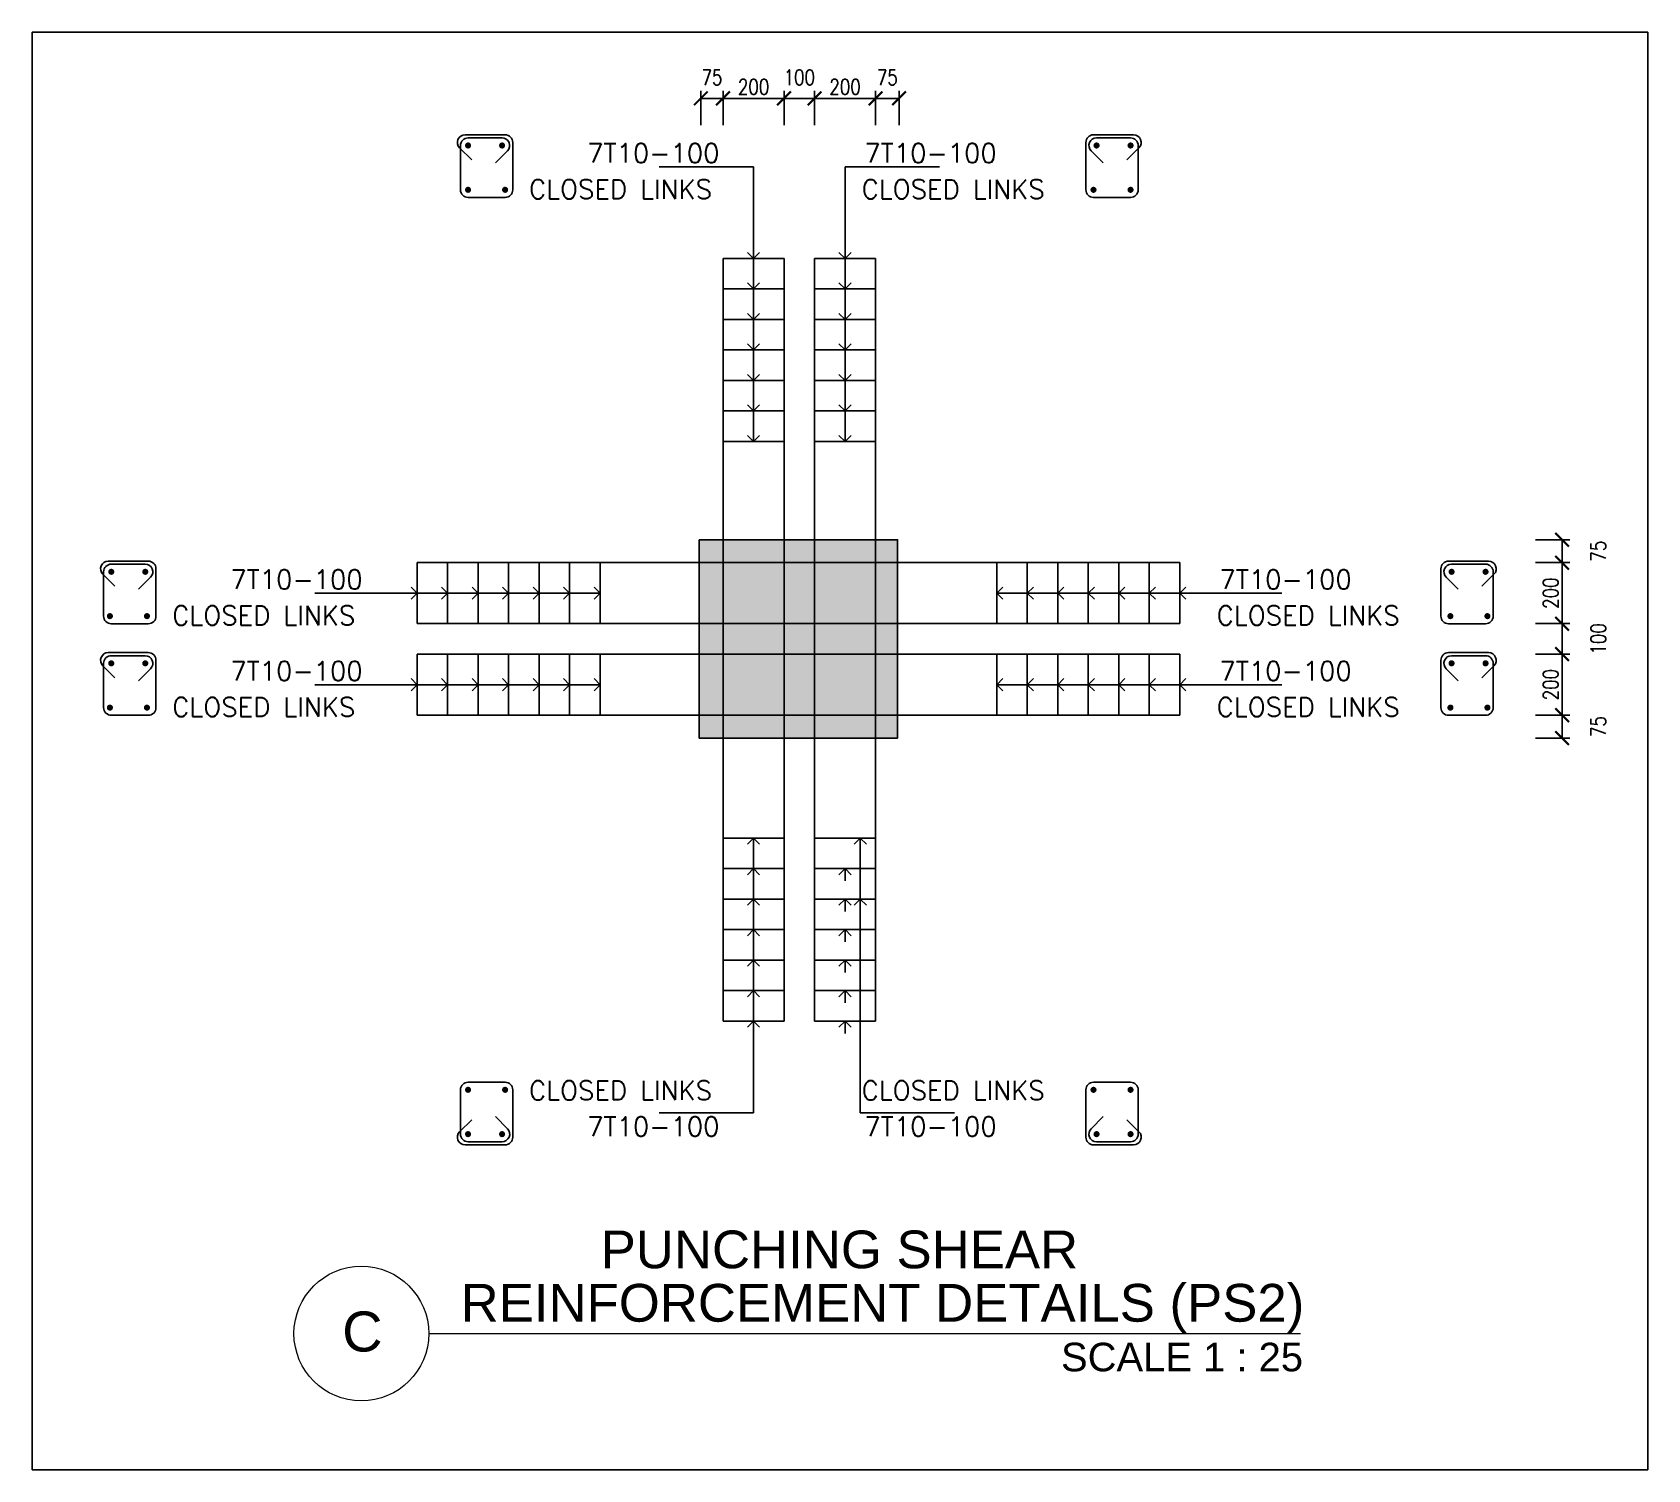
# Model space of a CAD drawing. Header units: inches. Extents: x -1387 to 66769, y -34670 to 11651.
# Drawn here: x 4584 to 9881, y -26467 to -21755 of the extents above; entities that cross this region are included whole.
import ezdxf
from ezdxf import colors
from ezdxf.entities.mleader import LeaderData, LeaderLine
from ezdxf.enums import TextEntityAlignment as Align
from ezdxf.math import Vec2, Vec3

# ---------------------------------------------------------------- set-up
doc = ezdxf.new("R2010")
doc.units = ezdxf.units.IN
doc.header["$MEASUREMENT"] = 0
for name, color, linetype in [('-frame', 1, 'Continuous'), ('2nd Basement Framing Plan$0$S-CONC-PATT', 250, 'Continuous'), ('2nd Basement Framing Plan$0$S-DT-DIMS', 7, 'Continuous'), ('2nd Basement Framing Plan$0$S-RBAR', 4, 'Continuous'), ('2nd Basement Framing Plan$0$S-RBAR-SEC', 4, 'Continuous'), ('2nd Basement Framing Plan$0$XS-DT-LEADER', 43, 'Continuous'), ('2nd Basement Framing Plan$0$XS-DT-TEXT', 91, 'Continuous')]:
    doc.layers.add(name, color=color, linetype=linetype)
doc.layers.add('2nd Basement Framing Plan$0$S-TEXT-SUB TITLE', color=2, linetype='Continuous', lineweight=9)
doc.styles.add('2nd Basement Framing Plan$0$APG ROMANS 0.80', font='romans.shx', dxfattribs={"width": 0.8})
doc.styles.add('2nd Basement Framing Plan$0$XS-DOME DETAILS$0$Arial', font='arial.ttf')
doc.styles.add('2nd Basement Framing Plan$0$XS-STAIR DETAILS$0$APG ROMANS 0.80', font='romans.shx', dxfattribs={"width": 0.8})
doc.styles.get("Standard").update_dxf_attribs({"font": 'arial.ttf'})
doc.dimstyles.new('2nd Basement Framing Plan$0$APG-STR-25 DT', dxfattribs={"dimscale": 250, "dimtxt": 0.2, "dimasz": 0.18, "dimexe": 0.1, "dimexo": 0.1, "dimgap": 0.05, "dimtad": 1, "dimdec": 0, "dimrnd": 5, "dimzin": 3, "dimdsep": 46, "dimtxsty": '2nd Basement Framing Plan$0$APG ROMANS 0.80', "dimblk": '2nd Basement Framing Plan$0$_ARCHTICK', "dimcen": 0.05, "dimclrd": 256, "dimclre": 256, "dimclrt": 2, "dimadec": 0, "dimazin": 0, "dimtfac": 1, "dimtdec": 0, "dimtofl": 0, "dimtmove": 2, "dimatfit": 3, "dimfxl": 0.35, "dimfxlon": 1, "dimtolj": 1, "dimtzin": 0, "dimarcsym": 0})

# ---------------------------------------------------------------- blocks, each defined once
blk = doc.blocks.new('2nd Basement Framing Plan$0$XS-STAIR DETAILS$0$_Open90')
at = {"color": 4, "linetype": 'ByBlock', "lineweight": -2}
for p, q in [((0, 0), (-1, 0)), ((-0.5, 0.5), (0, 0)), ((0, 0), (-0.5, -0.5))]:
    blk.add_line(p, q, dxfattribs=at)
blk = doc.blocks.new('2nd Basement Framing Plan$0$_ARCHTICK')
at = {"color": 0, "linetype": 'ByBlock', "const_width": 0.15}
blk.add_lwpolyline([(-0.5, -0.5), (0.5, 0.5)], dxfattribs=at)
blk = doc.blocks.new('*D94')
at = {"layer": '2nd Basement Framing Plan$0$S-DT-DIMS', "lineweight": -2, "transparency": 16777216}
for p, q in [((9512.4, -23493.5), (9624.9, -23493.5)), ((9599.9, -23493.5), (9599.9, -23693.5)), ((9512.4, -23693.5), (9624.9, -23693.5))]:
    blk.add_line(p, q, dxfattribs=at)
at = {"layer": 'DEFPOINTS', "color": 0, "transparency": 16777216}
for p in [(8346.3, -23493.5), (8346.3, -23693.5), (9599.9, -23693.5)]:
    blk.add_point(p, dxfattribs=at)
at = {"layer": '2nd Basement Framing Plan$0$S-DT-DIMS', "lineweight": -2, "transparency": 16777216, "xscale": 45, "yscale": 45, "zscale": 45}
for p, rotation in [((9599.9, -23493.5), 90), ((9599.9, -23693.5), 270)]:
    blk.add_blockref('2nd Basement Framing Plan$0$_ARCHTICK', p, dxfattribs=dict(at, rotation=rotation))
at = {"layer": '2nd Basement Framing Plan$0$S-DT-DIMS', "color": 2, "transparency": 16777216, "insert": (9562.4, -23593.5), "char_height": 50, "attachment_point": 5, "rotation": 90, "style": '2nd Basement Framing Plan$0$APG ROMANS 0.80'}
blk.add_mtext('\\A1;200', dxfattribs=at)
blk = doc.blocks.new('*D95')
at = {"layer": '2nd Basement Framing Plan$0$S-DT-DIMS', "lineweight": -2, "transparency": 16777216}
for p, q in [((9512.4, -23793.5), (9624.9, -23793.5)), ((9599.9, -23793.5), (9599.9, -23993.5)), ((9512.4, -23993.5), (9624.9, -23993.5))]:
    blk.add_line(p, q, dxfattribs=at)
at = {"layer": 'DEFPOINTS', "color": 0, "transparency": 16777216}
for p in [(8346.3, -23793.5), (8346.3, -23993.5), (9599.9, -23993.5)]:
    blk.add_point(p, dxfattribs=at)
at = {"layer": '2nd Basement Framing Plan$0$S-DT-DIMS', "lineweight": -2, "transparency": 16777216, "xscale": 45, "yscale": 45, "zscale": 45}
for p, rotation in [((9599.9, -23793.5), 90), ((9599.9, -23993.5), 270)]:
    blk.add_blockref('2nd Basement Framing Plan$0$_ARCHTICK', p, dxfattribs=dict(at, rotation=rotation))
at = {"layer": '2nd Basement Framing Plan$0$S-DT-DIMS', "color": 2, "transparency": 16777216, "insert": (9562.4, -23893.5), "char_height": 50, "attachment_point": 5, "rotation": 90, "style": '2nd Basement Framing Plan$0$APG ROMANS 0.80'}
blk.add_mtext('\\A1;200', dxfattribs=at)
blk = doc.blocks.new('*U13')
at = {"color": 0}
blk.add_line((0.589, 0), (8.211, 0), dxfattribs=at)
blk.add_circle((0, 0), 0.589, dxfattribs=at)
at = {"style": '2nd Basement Framing Plan$0$XS-DOME DETAILS$0$Arial'}
blk.add_attdef('C', (0.868, 0.104), '', height=0.33, dxfattribs=at)
blk.add_attdef('A', text='', height=0.35, dxfattribs=at).set_placement((0.009, 0.018), align=Align.MIDDLE_CENTER)
blk.add_attdef('D', text='', height=0.25, dxfattribs=at).set_placement((8.233, -0.08), align=Align.TOP_RIGHT)
blk = doc.blocks.new('*D89')
at = {"layer": '2nd Basement Framing Plan$0$S-DT-DIMS', "lineweight": -2, "transparency": 16777216}
for p, q in [((7149, -22058.8), (7149, -21946.3)), ((7349, -21971.3), (7149, -21971.3)), ((7349, -22058.8), (7349, -21946.3))]:
    blk.add_line(p, q, dxfattribs=at)
at = {"layer": 'DEFPOINTS', "color": 0, "transparency": 16777216}
for p in [(7149, -21971.3), (7149, -23225), (7349, -23225)]:
    blk.add_point(p, dxfattribs=at)
at = {"layer": '2nd Basement Framing Plan$0$S-DT-DIMS', "lineweight": -2, "transparency": 16777216, "xscale": 45, "yscale": 45, "zscale": 45, "rotation": 180}
blk.add_blockref('2nd Basement Framing Plan$0$_ARCHTICK', (7149, -21971.3), dxfattribs=at)
at = {"layer": '2nd Basement Framing Plan$0$S-DT-DIMS', "lineweight": -2, "transparency": 16777216, "xscale": 45, "yscale": 45, "zscale": 45}
blk.add_blockref('2nd Basement Framing Plan$0$_ARCHTICK', (7349, -21971.3), dxfattribs=at)
at = {"layer": '2nd Basement Framing Plan$0$S-DT-DIMS', "color": 2, "transparency": 16777216, "insert": (7249, -21933.8), "char_height": 50, "attachment_point": 5, "style": '2nd Basement Framing Plan$0$APG ROMANS 0.80'}
blk.add_mtext('\\A1;200', dxfattribs=at)
blk = doc.blocks.new('*D90')
at = {"layer": '2nd Basement Framing Plan$0$S-DT-DIMS', "lineweight": -2, "transparency": 16777216}
for p, q in [((6849, -22058.8), (6849, -21946.3)), ((7049, -21971.3), (6849, -21971.3)), ((7049, -22058.8), (7049, -21946.3))]:
    blk.add_line(p, q, dxfattribs=at)
at = {"layer": 'DEFPOINTS', "color": 0, "transparency": 16777216}
for p in [(6849, -21971.3), (6849, -23225), (7049, -23225)]:
    blk.add_point(p, dxfattribs=at)
at = {"layer": '2nd Basement Framing Plan$0$S-DT-DIMS', "lineweight": -2, "transparency": 16777216, "xscale": 45, "yscale": 45, "zscale": 45, "rotation": 180}
blk.add_blockref('2nd Basement Framing Plan$0$_ARCHTICK', (6849, -21971.3), dxfattribs=at)
at = {"layer": '2nd Basement Framing Plan$0$S-DT-DIMS', "lineweight": -2, "transparency": 16777216, "xscale": 45, "yscale": 45, "zscale": 45}
blk.add_blockref('2nd Basement Framing Plan$0$_ARCHTICK', (7049, -21971.3), dxfattribs=at)
at = {"layer": '2nd Basement Framing Plan$0$S-DT-DIMS', "color": 2, "transparency": 16777216, "insert": (6949, -21933.8), "char_height": 50, "attachment_point": 5, "style": '2nd Basement Framing Plan$0$APG ROMANS 0.80'}
blk.add_mtext('\\A1;200', dxfattribs=at)
blk = doc.blocks.new('*D102')
at = {"layer": '2nd Basement Framing Plan$0$S-DT-DIMS', "lineweight": -2, "transparency": 16777216}
for p, q in [((7049, -22058.8), (7049, -21946.3)), ((7049, -21971.3), (7149, -21971.3)), ((7149, -21971.3), (7149, -21946.3))]:
    blk.add_line(p, q, dxfattribs=at)
at = {"layer": 'DEFPOINTS', "color": 0, "transparency": 16777216}
for p in [(7149, -21971.3, 0), (7149, -21971.3), (7049, -23225, 0)]:
    blk.add_point(p, dxfattribs=at)
at = {"layer": '2nd Basement Framing Plan$0$S-DT-DIMS', "lineweight": -2, "transparency": 16777216, "xscale": 45, "yscale": 45, "zscale": 45, "rotation": 180}
blk.add_blockref('2nd Basement Framing Plan$0$_ARCHTICK', (7049, -21971.3), dxfattribs=at)
at = {"layer": '2nd Basement Framing Plan$0$S-DT-DIMS', "lineweight": -2, "transparency": 16777216, "xscale": 45, "yscale": 45, "zscale": 45}
blk.add_blockref('2nd Basement Framing Plan$0$_ARCHTICK', (7149, -21971.3), dxfattribs=at)
at = {"layer": '2nd Basement Framing Plan$0$S-DT-DIMS', "color": 2, "transparency": 16777216, "insert": (7099, -21902.6), "char_height": 50, "attachment_point": 5, "style": '2nd Basement Framing Plan$0$APG ROMANS 0.80'}
blk.add_mtext('\\A1;100', dxfattribs=at)
blk = doc.blocks.new('*D103')
at = {"layer": '2nd Basement Framing Plan$0$S-DT-DIMS', "lineweight": -2, "transparency": 16777216}
for p, q in [((7349, -22058.8), (7349, -21946.3)), ((7349, -21971.3), (7426.1, -21971.3)), ((7426.1, -22058.8), (7426.1, -21946.3))]:
    blk.add_line(p, q, dxfattribs=at)
at = {"layer": 'DEFPOINTS', "color": 0, "transparency": 16777216}
for p in [(7426.1, -21971.3), (7349, -23225, 0), (7426.1, -23418.5)]:
    blk.add_point(p, dxfattribs=at)
at = {"layer": '2nd Basement Framing Plan$0$S-DT-DIMS', "lineweight": -2, "transparency": 16777216, "xscale": 45, "yscale": 45, "zscale": 45, "rotation": 180}
blk.add_blockref('2nd Basement Framing Plan$0$_ARCHTICK', (7349, -21971.3), dxfattribs=at)
at = {"layer": '2nd Basement Framing Plan$0$S-DT-DIMS', "lineweight": -2, "transparency": 16777216, "xscale": 45, "yscale": 45, "zscale": 45}
blk.add_blockref('2nd Basement Framing Plan$0$_ARCHTICK', (7426.1, -21971.3), dxfattribs=at)
at = {"layer": '2nd Basement Framing Plan$0$S-DT-DIMS', "color": 2, "transparency": 16777216, "insert": (7387.5, -21902.6), "char_height": 50, "attachment_point": 5, "style": '2nd Basement Framing Plan$0$APG ROMANS 0.80'}
blk.add_mtext('\\A1;75', dxfattribs=at)
blk = doc.blocks.new('*D104')
at = {"layer": '2nd Basement Framing Plan$0$S-DT-DIMS', "lineweight": -2, "transparency": 16777216}
for p, q in [((6776.1, -22058.8), (6776.1, -21946.3)), ((6849, -21971.3), (6776.1, -21971.3)), ((6849, -22058.8), (6849, -21946.3))]:
    blk.add_line(p, q, dxfattribs=at)
at = {"layer": 'DEFPOINTS', "color": 0, "transparency": 16777216}
for p in [(6776.1, -21971.3), (6849, -23225, 0), (6776.1, -23418.5)]:
    blk.add_point(p, dxfattribs=at)
at = {"layer": '2nd Basement Framing Plan$0$S-DT-DIMS', "lineweight": -2, "transparency": 16777216, "xscale": 45, "yscale": 45, "zscale": 45, "rotation": 180}
blk.add_blockref('2nd Basement Framing Plan$0$_ARCHTICK', (6776.1, -21971.3), dxfattribs=at)
at = {"layer": '2nd Basement Framing Plan$0$S-DT-DIMS', "lineweight": -2, "transparency": 16777216, "xscale": 45, "yscale": 45, "zscale": 45}
blk.add_blockref('2nd Basement Framing Plan$0$_ARCHTICK', (6849, -21971.3), dxfattribs=at)
at = {"layer": '2nd Basement Framing Plan$0$S-DT-DIMS', "color": 2, "transparency": 16777216, "insert": (6812.5, -21902.6), "char_height": 50, "attachment_point": 5, "style": '2nd Basement Framing Plan$0$APG ROMANS 0.80'}
blk.add_mtext('\\A1;75', dxfattribs=at)
blk = doc.blocks.new('*D105')
at = {"layer": '2nd Basement Framing Plan$0$S-DT-DIMS', "lineweight": -2, "transparency": 16777216}
for p, q in [((9512.4, -23693.5), (9624.9, -23693.5)), ((9599.9, -23693.5), (9599.9, -23793.5)), ((9571.2, -23793.5), (9624.9, -23793.5))]:
    blk.add_line(p, q, dxfattribs=at)
at = {"layer": 'DEFPOINTS', "color": 0, "transparency": 16777216}
for p in [(8346.3, -23693.5, 0), (9546.2, -23793.5, 0), (9599.9, -23793.5)]:
    blk.add_point(p, dxfattribs=at)
at = {"layer": '2nd Basement Framing Plan$0$S-DT-DIMS', "lineweight": -2, "transparency": 16777216, "xscale": 45, "yscale": 45, "zscale": 45}
for p, rotation in [((9599.9, -23693.5), 90), ((9599.9, -23793.5), 270)]:
    blk.add_blockref('2nd Basement Framing Plan$0$_ARCHTICK', p, dxfattribs=dict(at, rotation=rotation))
at = {"layer": '2nd Basement Framing Plan$0$S-DT-DIMS', "color": 2, "transparency": 16777216, "insert": (9718.7, -23743.5), "char_height": 50, "attachment_point": 5, "rotation": 90, "style": '2nd Basement Framing Plan$0$APG ROMANS 0.80'}
blk.add_mtext('\\A1;100', dxfattribs=at)
blk = doc.blocks.new('*D106')
at = {"layer": '2nd Basement Framing Plan$0$S-DT-DIMS', "lineweight": -2, "transparency": 16777216}
for p, q in [((9512.4, -23418.5), (9624.9, -23418.5)), ((9599.9, -23493.5), (9599.9, -23418.5)), ((9512.4, -23493.5), (9624.9, -23493.5))]:
    blk.add_line(p, q, dxfattribs=at)
at = {"layer": 'DEFPOINTS', "color": 0, "transparency": 16777216}
for p in [(7421.1, -23418.5), (9599.9, -23418.5), (8346.3, -23493.5, 0)]:
    blk.add_point(p, dxfattribs=at)
at = {"layer": '2nd Basement Framing Plan$0$S-DT-DIMS', "lineweight": -2, "transparency": 16777216, "xscale": 45, "yscale": 45, "zscale": 45}
for p, rotation in [((9599.9, -23418.5), 90), ((9599.9, -23493.5), 270)]:
    blk.add_blockref('2nd Basement Framing Plan$0$_ARCHTICK', p, dxfattribs=dict(at, rotation=rotation))
at = {"layer": '2nd Basement Framing Plan$0$S-DT-DIMS', "color": 2, "transparency": 16777216, "insert": (9718.7, -23456), "char_height": 50, "attachment_point": 5, "rotation": 90, "style": '2nd Basement Framing Plan$0$APG ROMANS 0.80'}
blk.add_mtext('\\A1;75', dxfattribs=at)
blk = doc.blocks.new('*D107')
at = {"layer": '2nd Basement Framing Plan$0$S-DT-DIMS', "lineweight": -2, "transparency": 16777216}
for p, q in [((9512.4, -23993.5), (9624.9, -23993.5)), ((9599.9, -23993.5), (9599.9, -24068.5)), ((9512.4, -24068.5), (9624.9, -24068.5))]:
    blk.add_line(p, q, dxfattribs=at)
at = {"layer": 'DEFPOINTS', "color": 0, "transparency": 16777216}
for p in [(8346.3, -23993.5, 0), (7421.1, -24068.5), (9599.9, -24068.5)]:
    blk.add_point(p, dxfattribs=at)
at = {"layer": '2nd Basement Framing Plan$0$S-DT-DIMS', "lineweight": -2, "transparency": 16777216, "xscale": 45, "yscale": 45, "zscale": 45}
for p, rotation in [((9599.9, -23993.5), 90), ((9599.9, -24068.5), 270)]:
    blk.add_blockref('2nd Basement Framing Plan$0$_ARCHTICK', p, dxfattribs=dict(at, rotation=rotation))
at = {"layer": '2nd Basement Framing Plan$0$S-DT-DIMS', "color": 2, "transparency": 16777216, "insert": (9718.7, -24031), "char_height": 50, "attachment_point": 5, "rotation": 90, "style": '2nd Basement Framing Plan$0$APG ROMANS 0.80'}
blk.add_mtext('\\A1;75', dxfattribs=at)

msp = doc.modelspace()

# ---------------------------------------------------------------- hatches: boundary and pattern name
at = {"layer": '2nd Basement Framing Plan$0$S-CONC-PATT'}
h = msp.add_hatch(color=256, dxfattribs=at)
h.dxf.hatch_style = 1
h.paths.add_polyline_path([(6771.1, -23418.5), (7421.1, -23418.5), (7421.1, -24068.5), (6771.1, -24068.5)])

# ---------------------------------------------------------------- linework, layer by layer
at = {"layer": '-frame', "elevation": 0}
msp.add_lwpolyline([(6771.1, -23418.5), (7421.1, -23418.5), (7421.1, -24068.5), (6771.1, -24068.5)], close=True, dxfattribs=at)
at = {"layer": '2nd Basement Framing Plan$0$S-RBAR'}
for p, q in [((6849, -22496.2, 0), (6849, -24996.6, 0)), ((7049, -24996.6, 0), (7049, -22496.2, 0)), ((7149, -22496.2, 0), (7149, -24996.6, 0)), ((7349, -24996.6, 0), (7349, -22496.2, 0)), ((5845.9, -23493.5, 0), (8346.3, -23493.5, 0)), ((8346.3, -23693.5, 0), (5845.9, -23693.5, 0)), ((5845.9, -23793.5, 0), (8346.3, -23793.5, 0)), ((8346.3, -23993.5, 0), (5845.9, -23993.5, 0))]:
    msp.add_line(p, q, dxfattribs=at)
at = {"layer": '2nd Basement Framing Plan$0$S-RBAR', "elevation": 0}
for points in [[(6025, -22173.2), (5985.4, -22133.5, -0.668179), (6003, -22090.9), (6134.5, -22090.9, -0.414214), (6159.5, -22115.9), (6159.5, -22271.2, -0.414214), (6134.5, -22296.2), (6013, -22296.2, -0.414214), (5988, -22271.2), (5988, -22125.9, -0.414214), (6013, -22100.9), (6124.5, -22100.9, -0.668179), (6142.2, -22143.5), (6102.5, -22183.2)], [(8173, -22173.2), (8212.7, -22133.5, 0.668179), (8195, -22090.9), (8063.5, -22090.9, 0.414214), (8038.5, -22115.9), (8038.5, -22271.2, 0.414214), (8063.5, -22296.2), (8185, -22296.2, 0.414214), (8210, -22271.2), (8210, -22125.9, 0.414214), (8185, -22100.9), (8073.5, -22100.9, 0.668179), (8055.9, -22143.5), (8095.5, -22183.2)], [(4855.2, -23570.9), (4815.5, -23531.2, -0.668179), (4833.2, -23488.5), (4964.7, -23488.5, -0.414214), (4989.7, -23513.5), (4989.7, -23668.8, -0.414214), (4964.7, -23693.8), (4843.2, -23693.8, -0.414214), (4818.2, -23668.8), (4818.2, -23523.5, -0.414214), (4843.2, -23498.5), (4954.7, -23498.5, -0.668179), (4972.3, -23541.2), (4932.6, -23580.9)], [(9336.9, -23570.9), (9376.6, -23531.2, 0.668179), (9358.9, -23488.5), (9227.5, -23488.5, 0.414214), (9202.5, -23513.5), (9202.5, -23668.8, 0.414214), (9227.5, -23693.8), (9348.9, -23693.8, 0.414214), (9373.9, -23668.8), (9373.9, -23523.5, 0.414214), (9348.9, -23498.5), (9237.5, -23498.5, 0.668179), (9219.8, -23541.2), (9259.5, -23580.9)], [(4855.2, -23870.9), (4815.5, -23831.2, -0.668179), (4833.2, -23788.5), (4964.7, -23788.5, -0.414214), (4989.7, -23813.5), (4989.7, -23968.8, -0.414214), (4964.7, -23993.8), (4843.2, -23993.8, -0.414214), (4818.2, -23968.8), (4818.2, -23823.5, -0.414214), (4843.2, -23798.5), (4954.7, -23798.5, -0.668179), (4972.3, -23841.2), (4932.6, -23880.9)], [(9336.9, -23870.9), (9376.6, -23831.2, 0.668179), (9358.9, -23788.5), (9227.5, -23788.5, 0.414214), (9202.5, -23813.5), (9202.5, -23968.8, 0.414214), (9227.5, -23993.8), (9348.9, -23993.8, 0.414214), (9373.9, -23968.8), (9373.9, -23823.5, 0.414214), (9348.9, -23798.5), (9237.5, -23798.5, 0.668179), (9219.8, -23841.2), (9259.5, -23880.9)], [(6025, -25319.6), (5985.4, -25359.3, 0.668179), (6003, -25402), (6134.5, -25402, 0.414214), (6159.5, -25377), (6159.5, -25221.7, 0.414214), (6134.5, -25196.7), (6013, -25196.7, 0.414214), (5988, -25221.7), (5988, -25367, 0.414214), (6013, -25392), (6124.5, -25392, 0.668179), (6142.2, -25349.3), (6102.5, -25309.6)], [(8173, -25319.6), (8212.7, -25359.3, -0.668179), (8195, -25402), (8063.5, -25402, -0.414214), (8038.5, -25377), (8038.5, -25221.7, -0.414214), (8063.5, -25196.7), (8185, -25196.7, -0.414214), (8210, -25221.7), (8210, -25367, -0.414214), (8185, -25392), (8073.5, -25392, -0.668179), (8055.9, -25349.3), (8095.5, -25309.6)]]:
    msp.add_lwpolyline(points, format="xyb", dxfattribs=at)
for points in [[(7049, -22496.2), (6849, -22496.2)], [(7349, -22496.2), (7149, -22496.2)], [(7049, -22596.2), (6849, -22596.2)], [(7349, -22596.2), (7149, -22596.2)], [(7049, -22696.2), (6849, -22696.2)], [(7349, -22696.2), (7149, -22696.2)], [(7049, -22796.2), (6849, -22796.2)], [(7349, -22796.2), (7149, -22796.2)], [(7049, -22896.2), (6849, -22896.2)], [(7349, -22896.2), (7149, -22896.2)], [(7049, -22996.2), (6849, -22996.2)], [(7349, -22996.2), (7149, -22996.2)], [(7049, -23096.2), (6849, -23096.2)], [(7349, -23096.2), (7149, -23096.2)], [(5845.9, -23493.5), (5845.9, -23693.5)], [(5945.9, -23493.5), (5945.9, -23693.5)], [(6045.9, -23493.5), (6045.9, -23693.5)], [(6145.9, -23493.5), (6145.9, -23693.5)], [(6245.9, -23493.5), (6245.9, -23693.5)], [(6345.9, -23493.5), (6345.9, -23693.5)], [(6445.9, -23493.5), (6445.9, -23693.5)], [(7746.3, -23493.5), (7746.3, -23693.5)], [(7846.3, -23493.5), (7846.3, -23693.5)], [(7946.3, -23493.5), (7946.3, -23693.5)], [(8046.3, -23493.5), (8046.3, -23693.5)], [(8146.3, -23493.5), (8146.3, -23693.5)], [(8246.3, -23493.5), (8246.3, -23693.5)], [(8346.3, -23493.5), (8346.3, -23693.5)], [(5845.9, -23793.5), (5845.9, -23993.5)], [(5945.9, -23793.5), (5945.9, -23993.5)], [(6045.9, -23793.5), (6045.9, -23993.5)], [(6145.9, -23793.5), (6145.9, -23993.5)], [(6245.9, -23793.5), (6245.9, -23993.5)], [(6345.9, -23793.5), (6345.9, -23993.5)], [(6445.9, -23793.5), (6445.9, -23993.5)], [(7746.3, -23793.5), (7746.3, -23993.5)], [(7846.3, -23793.5), (7846.3, -23993.5)], [(7946.3, -23793.5), (7946.3, -23993.5)], [(8046.3, -23793.5), (8046.3, -23993.5)], [(8146.3, -23793.5), (8146.3, -23993.5)], [(8246.3, -23793.5), (8246.3, -23993.5)], [(8346.3, -23793.5), (8346.3, -23993.5)], [(7049, -24396.6), (6849, -24396.6)], [(7349, -24396.6), (7149, -24396.6)], [(7049, -24496.6), (6849, -24496.6)], [(7349, -24496.6), (7149, -24496.6)], [(7049, -24596.6), (6849, -24596.6)], [(7349, -24596.6), (7149, -24596.6)], [(7049, -24696.6), (6849, -24696.6)], [(7349, -24696.6), (7149, -24696.6)], [(7049, -24796.6), (6849, -24796.6)], [(7349, -24796.6), (7149, -24796.6)], [(7049, -24896.6), (6849, -24896.6)], [(7349, -24896.6), (7149, -24896.6)], [(7049, -24996.6), (6849, -24996.6)], [(7349, -24996.6), (7149, -24996.6)]]:
    msp.add_lwpolyline(points, dxfattribs=at)
at = {"layer": '2nd Basement Framing Plan$0$S-RBAR-SEC', "const_width": 10, "elevation": 0}
for points in [[(6013, -22130.9, 1), (6013, -22120.9, 1)], [(6124.5, -22130.9, -1), (6124.5, -22120.9, -1)], [(8073.5, -22130.9, 1), (8073.5, -22120.9, 1)], [(8185, -22130.9, -1), (8185, -22120.9, -1)], [(6013, -22276.2, 1), (6013, -22266.2, 1)], [(6134.5, -22276.2, -1), (6134.5, -22266.2, -1)], [(8063.5, -22276.2, 1), (8063.5, -22266.2, 1)], [(8185, -22276.2, -1), (8185, -22266.2, -1)], [(4843.2, -23528.5, 1), (4843.2, -23518.5, 1)], [(4954.7, -23528.5, -1), (4954.7, -23518.5, -1)], [(9237.5, -23528.5, 1), (9237.5, -23518.5, 1)], [(9348.9, -23528.5, -1), (9348.9, -23518.5, -1)], [(4838.7, -23673.8, 1), (4838.7, -23663.8, 1)], [(4960.2, -23673.8, -1), (4960.2, -23663.8, -1)], [(9233.7, -23673.8, 1), (9233.7, -23663.8, 1)], [(9355.1, -23673.8, -1), (9355.1, -23663.8, -1)], [(4843.2, -23828.5, 1), (4843.2, -23818.5, 1)], [(4954.7, -23828.5, -1), (4954.7, -23818.5, -1)], [(9237.5, -23828.5, 1), (9237.5, -23818.5, 1)], [(9348.9, -23828.5, -1), (9348.9, -23818.5, -1)], [(4838.7, -23973.8, 1), (4838.7, -23963.8, 1)], [(4960.2, -23973.8, -1), (4960.2, -23963.8, -1)], [(9233.7, -23973.8, 1), (9233.7, -23963.8, 1)], [(9355.1, -23973.8, -1), (9355.1, -23963.8, -1)], [(6013, -25216.7, -1), (6013, -25226.7, -1)], [(6134.5, -25216.7, 1), (6134.5, -25226.7, 1)], [(8063.5, -25216.7, -1), (8063.5, -25226.7, -1)], [(8185, -25216.7, 1), (8185, -25226.7, 1)], [(6013, -25362, -1), (6013, -25372, -1)], [(6124.5, -25362, 1), (6124.5, -25372, 1)], [(8073.5, -25362, -1), (8073.5, -25372, -1)], [(8185, -25362, 1), (8185, -25372, 1)]]:
    msp.add_lwpolyline(points, format="xyb", close=True, dxfattribs=at)
at = {"layer": 'DEFPOINTS', "color": 5, "lineweight": 30, "ltscale": 0.01}
msp.add_lwpolyline([(9880.5, -21754.8), (4584.3, -21754.8), (4584.3, -26467), (9880.5, -26467)], close=True, dxfattribs=at)

# ---------------------------------------------------------------- block references
at = {"layer": '2nd Basement Framing Plan$0$S-TEXT-SUB TITLE', "color": 4, "xscale": 375, "yscale": 375, "zscale": 375}
msp.add_blockref('*U13', (5663.1, -26020.8), dxfattribs=at).add_auto_attribs({'D': '                                                    SCALE 1 : 25', 'A': 'C', 'C': 'REINFORCEMENT DETAILS (PS2)'})
at = {"layer": '2nd Basement Framing Plan$0$XS-DT-LEADER', "lineweight": -2, "yscale": 40, "zscale": 40, "rotation": 270.0000000000001}
for p, xscale in [((6949, -22496.2, 0), 40), ((7249, -22496.2, 0), 40), ((6949, -22596.2, 0), 40), ((7249, -22596.2, 0), 40), ((6949, -22696.2, 0), 40), ((7249, -22696.2, 0), 40), ((6949, -22796.2, 0), 40), ((7249, -22796.2, 0), 40), ((6949, -22896.2, 0), 40), ((7249, -22896.2, 0), 40), ((6949, -22996.2, 0), 40), ((7249, -22996.2, 0), 40), ((6949, -24496.6, 0), -40), ((7249, -24496.6, 0), -40), ((6949, -24596.6, 0), -40), ((7249, -24596.6, 0), -40), ((6949, -24696.6, 0), -40), ((7249, -24696.6, 0), -40), ((6949, -24796.6, 0), -40), ((7249, -24796.6, 0), -40), ((6949, -24896.6, 0), -40), ((7249, -24896.6, 0), -40), ((6949, -24996.6, 0), -40), ((7249, -24996.6, 0), -40)]:
    msp.add_blockref('2nd Basement Framing Plan$0$XS-STAIR DETAILS$0$_Open90', p, dxfattribs=dict(at, xscale=xscale))
at = {"layer": '2nd Basement Framing Plan$0$XS-DT-LEADER', "lineweight": -2, "yscale": 40, "zscale": 40}
for p, xscale in [((5845.9, -23593.5, 0), 40), ((5945.9, -23593.5, 0), 40), ((6045.9, -23593.5, 0), 40), ((6145.9, -23593.5, 0), 40), ((6245.9, -23593.5, 0), 40), ((6345.9, -23593.5, 0), 40), ((7846.3, -23593.5, 0), -40), ((7946.3, -23593.5, 0), -40), ((8046.3, -23593.5, 0), -40), ((8146.3, -23593.5, 0), -40), ((8246.3, -23593.5, 0), -40), ((8346.3, -23593.5, 0), -40), ((5845.9, -23893.5, 0), 40), ((5945.9, -23893.5, 0), 40), ((6045.9, -23893.5, 0), 40), ((6145.9, -23893.5, 0), 40), ((6245.9, -23893.5, 0), 40), ((6345.9, -23893.5, 0), 40), ((7846.3, -23893.5, 0), -40), ((7946.3, -23893.5, 0), -40), ((8046.3, -23893.5, 0), -40), ((8146.3, -23893.5, 0), -40), ((8246.3, -23893.5, 0), -40), ((8346.3, -23893.5, 0), -40)]:
    msp.add_blockref('2nd Basement Framing Plan$0$XS-STAIR DETAILS$0$_Open90', p, dxfattribs=dict(at, xscale=xscale))

# ---------------------------------------------------------------- texts
at = {"layer": '2nd Basement Framing Plan$0$S-TEXT-SUB TITLE', "style": '2nd Basement Framing Plan$0$XS-DOME DETAILS$0$Arial'}
msp.add_text('PUNCHING SHEAR', height=123.75, dxfattribs=at).set_placement((6447.7, -25806.8))
at = {"layer": '2nd Basement Framing Plan$0$XS-DT-TEXT', "style": '2nd Basement Framing Plan$0$XS-STAIR DETAILS$0$APG ROMANS 0.80'}
for s, p in [('7T10-100', (6403.4, -22150.9, 0)), ('7T10-100', (7312.4, -22150.9, 0)), ('CLOSED LINKS', (6212.9, -22269.2, 0)), ('CLOSED LINKS', (7303.5, -22269.2, 0)), ('7T10-100', (5233.6, -23548.5, 0)), ('7T10-100', (8476.4, -23548.5, 0)), ('CLOSED LINKS', (5043.1, -23666.8, 0)), ('CLOSED LINKS', (8467.5, -23666.8, 0)), ('7T10-100', (5233.6, -23848.5, 0)), ('7T10-100', (8476.4, -23848.5, 0)), ('CLOSED LINKS', (5043.1, -23966.8, 0)), ('CLOSED LINKS', (8467.5, -23966.8, 0)), ('CLOSED LINKS', (6212.9, -25223.7, 0)), ('CLOSED LINKS', (7303.5, -25223.7, 0)), ('7T10-100', (6403.4, -25342, 0)), ('7T10-100', (7312.4, -25342, 0))]:
    msp.add_text(s, height=62.5, dxfattribs=at).set_placement(p, align=Align.MIDDLE_LEFT)

# ---------------------------------------------------------------- dimensions: what is measured, and where the dimension line sits
at = {"layer": '2nd Basement Framing Plan$0$S-DT-DIMS'}
for base, p1, p2, picture, middle in [((6776.1, -21971.3), (6849, -23225, 0), (6776.1, -23418.5), '*D104', (6812.5, -21902.6)), ((7149, -21971.3), (7049, -23225, 0), (7149, -21971.3, 0), '*D102', (7099, -21902.6)), ((7426.1, -21971.3), (7349, -23225, 0), (7426.1, -23418.5), '*D103', (7387.5, -21902.6)), ((6849, -21971.3, 0), (7049, -23225, 0), (6849, -23225, 0), '*D90', (6949, -21933.8, 0)), ((7149, -21971.3, 0), (7349, -23225, 0), (7149, -23225, 0), '*D89', (7249, -21933.8, 0))]:
    dim = msp.add_linear_dim(base=base, p1=p1, p2=p2, dimstyle='2nd Basement Framing Plan$0$APG-STR-25 DT', override={"dimarcsym": 1}, dxfattribs=at)
    dim.commit()
    dim.dimension.update_dxf_attribs({"geometry": picture, "text_midpoint": middle})
for base, p1, p2, picture, middle in [((9599.9, -23418.5), (8346.3, -23493.5, 0), (7421.1, -23418.5), '*D106', (9718.7, -23456)), ((9599.9, -23693.5, 0), (8346.3, -23493.5, 0), (8346.3, -23693.5, 0), '*D94', (9562.4, -23593.5, 0)), ((9599.9, -23793.5), (8346.3, -23693.5, 0), (9546.2, -23793.5, 0), '*D105', (9718.7, -23743.5)), ((9599.9, -23993.5, 0), (8346.3, -23793.5, 0), (8346.3, -23993.5, 0), '*D95', (9562.4, -23893.5, 0)), ((9599.9, -24068.5), (8346.3, -23993.5, 0), (7421.1, -24068.5), '*D107', (9718.7, -24031))]:
    dim = msp.add_linear_dim(base=base, p1=p1, p2=p2, angle=90, dimstyle='2nd Basement Framing Plan$0$APG-STR-25 DT', override={"dimarcsym": 1}, dxfattribs=at)
    dim.commit()
    dim.dimension.update_dxf_attribs({"geometry": picture, "text_midpoint": middle})

# ---------------------------------------------------------------- leaders
at = {"layer": '2nd Basement Framing Plan$0$XS-DT-LEADER'}
ml = msp.add_multileader_mtext('Standard', dxfattribs=at)
ml.set_content('')
ml.set_leader_properties(color=256)
ml.set_arrow_properties(name='2nd Basement Framing Plan$0$XS-STAIR DETAILS$0$_Open90')
ml.build(insert=Vec2(0, 0))
ml.multileader.update_dxf_attribs({"has_dogleg": 0, "dogleg_length": 0.36, "arrow_head_size": 40, "scale": 500})
ctx = ml.context
ctx.base_point, ctx.scale, ctx.char_height, ctx.arrow_head_size, ctx.landing_gap_size, ctx.plane_origin, ctx.plane_x_axis, ctx.plane_y_axis = Vec3(6639.8, -22195.9, 0), 500, 45, 40, 22.5, Vec3(7894.4, -20257.8, 0), Vec3(-1, 0), Vec3(0, -1)
ctx.text_align_type = 2
notes = []
notes.append((ctx, [(1, (1, 1, 0), (6819.8, -22195.9, 0), (-1, 0), 180, [(0, [(6949, -22896.2, 0), (6949, -22195.9, 0)], 0, [])])]))
ctx.mtext, ml.multileader.dxf.content_type = None, 0
ml = msp.add_multileader_mtext('Standard', dxfattribs=at)
ml.set_content('')
ml.set_leader_properties(color=256)
ml.set_arrow_properties(name='2nd Basement Framing Plan$0$XS-STAIR DETAILS$0$_Open90')
ml.build(insert=Vec2(0, 0))
ml.multileader.update_dxf_attribs({"has_dogleg": 0, "dogleg_length": 0.36, "arrow_head_size": 40, "scale": 500})
ctx = ml.context
ctx.base_point, ctx.scale, ctx.char_height, ctx.arrow_head_size, ctx.landing_gap_size, ctx.plane_origin = Vec3(6949, -22195.9, 0), 500, 45, 40, 22.5, Vec3(6732.9, -21628.2, 0)
ctx.text_align_type = 2
notes.append((ctx, [(1, (1, 1, 0), (6769, -22195.9, 0), (1, 0), 180, [(0, [(6949, -23096.2, 0), (6949, -22195.9, 0)], 0, [])])]))
ctx.mtext, ml.multileader.dxf.content_type = None, 0
ml = msp.add_multileader_mtext('Standard', dxfattribs=at)
ml.set_content('')
ml.set_leader_properties(color=256)
ml.set_arrow_properties(name='2nd Basement Framing Plan$0$XS-STAIR DETAILS$0$_Open90')
ml.build(insert=Vec2(0, 0))
ml.multileader.update_dxf_attribs({"has_dogleg": 0, "dogleg_length": 0.36, "arrow_head_size": 40, "scale": 500})
ctx = ml.context
ctx.base_point, ctx.scale, ctx.char_height, ctx.arrow_head_size, ctx.landing_gap_size, ctx.plane_origin = Vec3(7249, -22195.9, 0), 500, 45, 40, 22.5, Vec3(7032.9, -21628.2, 0)
ctx.text_align_type = 2
notes.append((ctx, [(1, (1, 1, 0), (7069, -22195.9, 0), (1, 0), 180, [(0, [(7249, -23096.2, 0), (7249, -22195.9, 0)], 0, [])])]))
ctx.mtext, ml.multileader.dxf.content_type = None, 0
ml = msp.add_multileader_mtext('Standard', dxfattribs=at)
ml.set_content('')
ml.set_leader_properties(color=256)
ml.set_arrow_properties(name='2nd Basement Framing Plan$0$XS-STAIR DETAILS$0$_Open90')
ml.build(insert=Vec2(0, 0))
ml.multileader.update_dxf_attribs({"has_dogleg": 0, "dogleg_length": 0.36, "arrow_head_size": 40, "scale": 500})
ctx = ml.context
ctx.base_point, ctx.scale, ctx.char_height, ctx.arrow_head_size, ctx.landing_gap_size, ctx.plane_origin, ctx.plane_x_axis, ctx.plane_y_axis = Vec3(7558.2, -22195.9, 0), 500, 45, 40, 22.5, Vec3(6303.7, -20257.8, 0), Vec3(-1, 0), Vec3(0, -1)
notes.append((ctx, [(1, (1, 1, 0), (7378.2, -22195.9, 0), (1, 0), 180, [(0, [(7249, -22896.2, 0), (7249, -22195.9, 0)], 0, [])])]))
ctx.mtext, ml.multileader.dxf.content_type = None, 0
ml = msp.add_multileader_mtext('Standard', dxfattribs=at)
ml.set_content('')
ml.set_leader_properties(color=256)
ml.set_arrow_properties(name='2nd Basement Framing Plan$0$XS-STAIR DETAILS$0$_Open90')
ml.build(insert=Vec2(0, 0))
ml.multileader.update_dxf_attribs({"has_dogleg": 0, "dogleg_length": 0.36, "arrow_head_size": 40, "scale": 500})
ctx = ml.context
ctx.base_point, ctx.scale, ctx.char_height, ctx.arrow_head_size, ctx.landing_gap_size, ctx.plane_origin, ctx.plane_x_axis, ctx.plane_y_axis = Vec3(5510.9, -23593.5, 0), 500, 45, 40, 22.5, Vec3(4977.8, -23809.6, 0), Vec3(0, 1), Vec3(-1, 0)
ctx.text_align_type = 2
notes.append((ctx, [(1, (1, 1, 0), (5510.9, -23773.5, 0), (0, 1), 180, [(0, [(6445.9, -23593.5, 0), (5510.9, -23593.5, 0)], 0, [])])]))
ctx.mtext, ml.multileader.dxf.content_type = None, 0
ml = msp.add_multileader_mtext('Standard', dxfattribs=at)
ml.set_content('')
ml.set_leader_properties(color=256)
ml.set_arrow_properties(name='2nd Basement Framing Plan$0$XS-STAIR DETAILS$0$_Open90')
ml.build(insert=Vec2(0, 0))
ml.multileader.update_dxf_attribs({"has_dogleg": 0, "dogleg_length": 0.36, "arrow_head_size": 40, "scale": 500})
ctx = ml.context
ctx.base_point, ctx.scale, ctx.char_height, ctx.arrow_head_size, ctx.landing_gap_size, ctx.plane_origin, ctx.plane_x_axis, ctx.plane_y_axis = Vec3(8681.3, -23593.5, 0), 500, 45, 40, 22.5, Vec3(9214.3, -23809.6, 0), Vec3(0, 1), Vec3(-1, 0)
ctx.text_align_type = 2
notes.append((ctx, [(1, (1, 1, 0), (8681.3, -23773.5, 0), (0, 1), 180, [(0, [(7746.3, -23593.5, 0), (8681.3, -23593.5, 0)], 0, [])])]))
ctx.mtext, ml.multileader.dxf.content_type = None, 0
ml = msp.add_multileader_mtext('Standard', dxfattribs=at)
ml.set_content('')
ml.set_leader_properties(color=256)
ml.set_arrow_properties(name='2nd Basement Framing Plan$0$XS-STAIR DETAILS$0$_Open90')
ml.build(insert=Vec2(0, 0))
ml.multileader.update_dxf_attribs({"has_dogleg": 0, "dogleg_length": 0.36, "arrow_head_size": 40, "scale": 500})
ctx = ml.context
ctx.base_point, ctx.scale, ctx.char_height, ctx.arrow_head_size, ctx.landing_gap_size, ctx.plane_origin, ctx.plane_x_axis, ctx.plane_y_axis = Vec3(5510.9, -23893.5, 0), 500, 45, 40, 22.5, Vec3(4977.8, -24109.6, 0), Vec3(0, 1), Vec3(-1, 0)
ctx.text_align_type = 2
notes.append((ctx, [(1, (1, 1, 0), (5510.9, -24073.5, 0), (0, 1), 180, [(0, [(6445.9, -23893.5, 0), (5510.9, -23893.5, 0)], 0, [])])]))
ctx.mtext, ml.multileader.dxf.content_type = None, 0
ml = msp.add_multileader_mtext('Standard', dxfattribs=at)
ml.set_content('')
ml.set_leader_properties(color=256)
ml.set_arrow_properties(name='2nd Basement Framing Plan$0$XS-STAIR DETAILS$0$_Open90')
ml.build(insert=Vec2(0, 0))
ml.multileader.update_dxf_attribs({"has_dogleg": 0, "dogleg_length": 0.36, "arrow_head_size": 40, "scale": 500})
ctx = ml.context
ctx.base_point, ctx.scale, ctx.char_height, ctx.arrow_head_size, ctx.landing_gap_size, ctx.plane_origin, ctx.plane_x_axis, ctx.plane_y_axis = Vec3(8681.3, -23893.5, 0), 500, 45, 40, 22.5, Vec3(9214.3, -24109.6, 0), Vec3(0, 1), Vec3(-1, 0)
ctx.text_align_type = 2
notes.append((ctx, [(1, (1, 1, 0), (8681.3, -24073.5, 0), (0, 1), 180, [(0, [(7746.3, -23893.5, 0), (8681.3, -23893.5, 0)], 0, [])])]))
ctx.mtext, ml.multileader.dxf.content_type = None, 0
ml = msp.add_multileader_mtext('Standard', dxfattribs=at)
ml.set_content('')
ml.set_leader_properties(color=256)
ml.set_arrow_properties(name='2nd Basement Framing Plan$0$XS-STAIR DETAILS$0$_Open90')
ml.build(insert=Vec2(0, 0))
ml.multileader.update_dxf_attribs({"has_dogleg": 0, "dogleg_length": 0.36, "arrow_head_size": 40, "scale": 500})
ctx = ml.context
ctx.base_point, ctx.scale, ctx.char_height, ctx.arrow_head_size, ctx.landing_gap_size, ctx.plane_origin = Vec3(6949, -25297, 0), 500, 45, 40, 22.5, Vec3(6732.9, -25864.7, 0)
ctx.text_align_type = 2
notes.append((ctx, [(1, (1, 1, 0), (6769, -25297, 0), (1, 0), 180, [(0, [(6949, -24396.6, 0), (6949, -25297, 0)], 0, [])])]))
ctx.mtext, ml.multileader.dxf.content_type = None, 0
ml = msp.add_multileader_mtext('Standard', dxfattribs=at)
ml.set_content('')
ml.set_leader_properties(color=256)
ml.set_arrow_properties(name='2nd Basement Framing Plan$0$XS-STAIR DETAILS$0$_Open90')
ml.build(insert=Vec2(0, 0))
ml.multileader.update_dxf_attribs({"has_dogleg": 0, "dogleg_length": 0.36, "arrow_head_size": 40, "scale": 500})
ctx = ml.context
ctx.base_point, ctx.scale, ctx.char_height, ctx.arrow_head_size, ctx.landing_gap_size, ctx.plane_origin = Vec3(7299, -25297, 0), 500, 45, 40, 22.5, Vec3(7082.9, -25864.7, 0)
ctx.text_align_type = 2
notes.append((ctx, [(1, (1, 1, 0), (7119, -25297, 0), (1, 0), 180, [(0, [(7299, -24396.6, 0), (7299, -25297, 0)], 0, [])])]))
ctx.mtext, ml.multileader.dxf.content_type = None, 0
ml = msp.add_multileader_mtext('Standard', dxfattribs=at)
ml.set_content('')
ml.set_leader_properties(color=256)
ml.set_arrow_properties(name='2nd Basement Framing Plan$0$XS-STAIR DETAILS$0$_Open90')
ml.build(insert=Vec2(0, 0))
ml.multileader.update_dxf_attribs({"has_dogleg": 0, "dogleg_length": 0.36, "arrow_head_size": 40, "scale": 500})
ctx = ml.context
ctx.base_point, ctx.scale, ctx.char_height, ctx.arrow_head_size, ctx.landing_gap_size, ctx.plane_origin, ctx.plane_x_axis, ctx.plane_y_axis = Vec3(6639.8, -25297, 0), 500, 45, 40, 22.5, Vec3(7894.4, -27235, 0), Vec3(-1, 0), Vec3(0, -1)
ctx.text_align_type = 2
notes.append((ctx, [(1, (1, 1, 0), (6819.8, -25297, 0), (-1, 0), 180, [(0, [(6949, -24596.6, 0), (6949, -25297, 0)], 0, [])])]))
ctx.mtext, ml.multileader.dxf.content_type = None, 0
ml = msp.add_multileader_mtext('Standard', dxfattribs=at)
ml.set_content('')
ml.set_leader_properties(color=256)
ml.set_arrow_properties(name='2nd Basement Framing Plan$0$XS-STAIR DETAILS$0$_Open90')
ml.build(insert=Vec2(0, 0))
ml.multileader.update_dxf_attribs({"has_dogleg": 0, "dogleg_length": 0.36, "arrow_head_size": 40, "scale": 500})
ctx = ml.context
ctx.base_point, ctx.scale, ctx.char_height, ctx.arrow_head_size, ctx.landing_gap_size, ctx.plane_origin, ctx.plane_x_axis, ctx.plane_y_axis = Vec3(7608.2, -25297, 0), 500, 45, 40, 22.5, Vec3(6353.7, -27235, 0), Vec3(-1, 0), Vec3(0, -1)
notes.append((ctx, [(1, (1, 1, 0), (7428.2, -25297, 0), (1, 0), 180, [(0, [(7299, -24596.6, 0), (7299, -25297, 0)], 0, [])])]))
ctx.mtext, ml.multileader.dxf.content_type = None, 0
for ctx, leaders in notes:
    for number, flags, end, landing, length, lines in leaders:
        leader = LeaderData()
        leader.index, (leader.has_last_leader_line, leader.has_dogleg_vector, leader.attachment_direction) = number, flags
        leader.last_leader_point, leader.dogleg_vector, leader.dogleg_length = Vec3(end), Vec3(landing), length
        for number, points, colour, breaks in lines:
            line = LeaderLine()
            line.index, line.vertices, line.color, line.breaks = number, Vec3.list(points), colors.encode_raw_color(colour), breaks
            leader.lines.append(line)
        ctx.leaders.append(leader)

doc.saveas('drawing.dxf')
